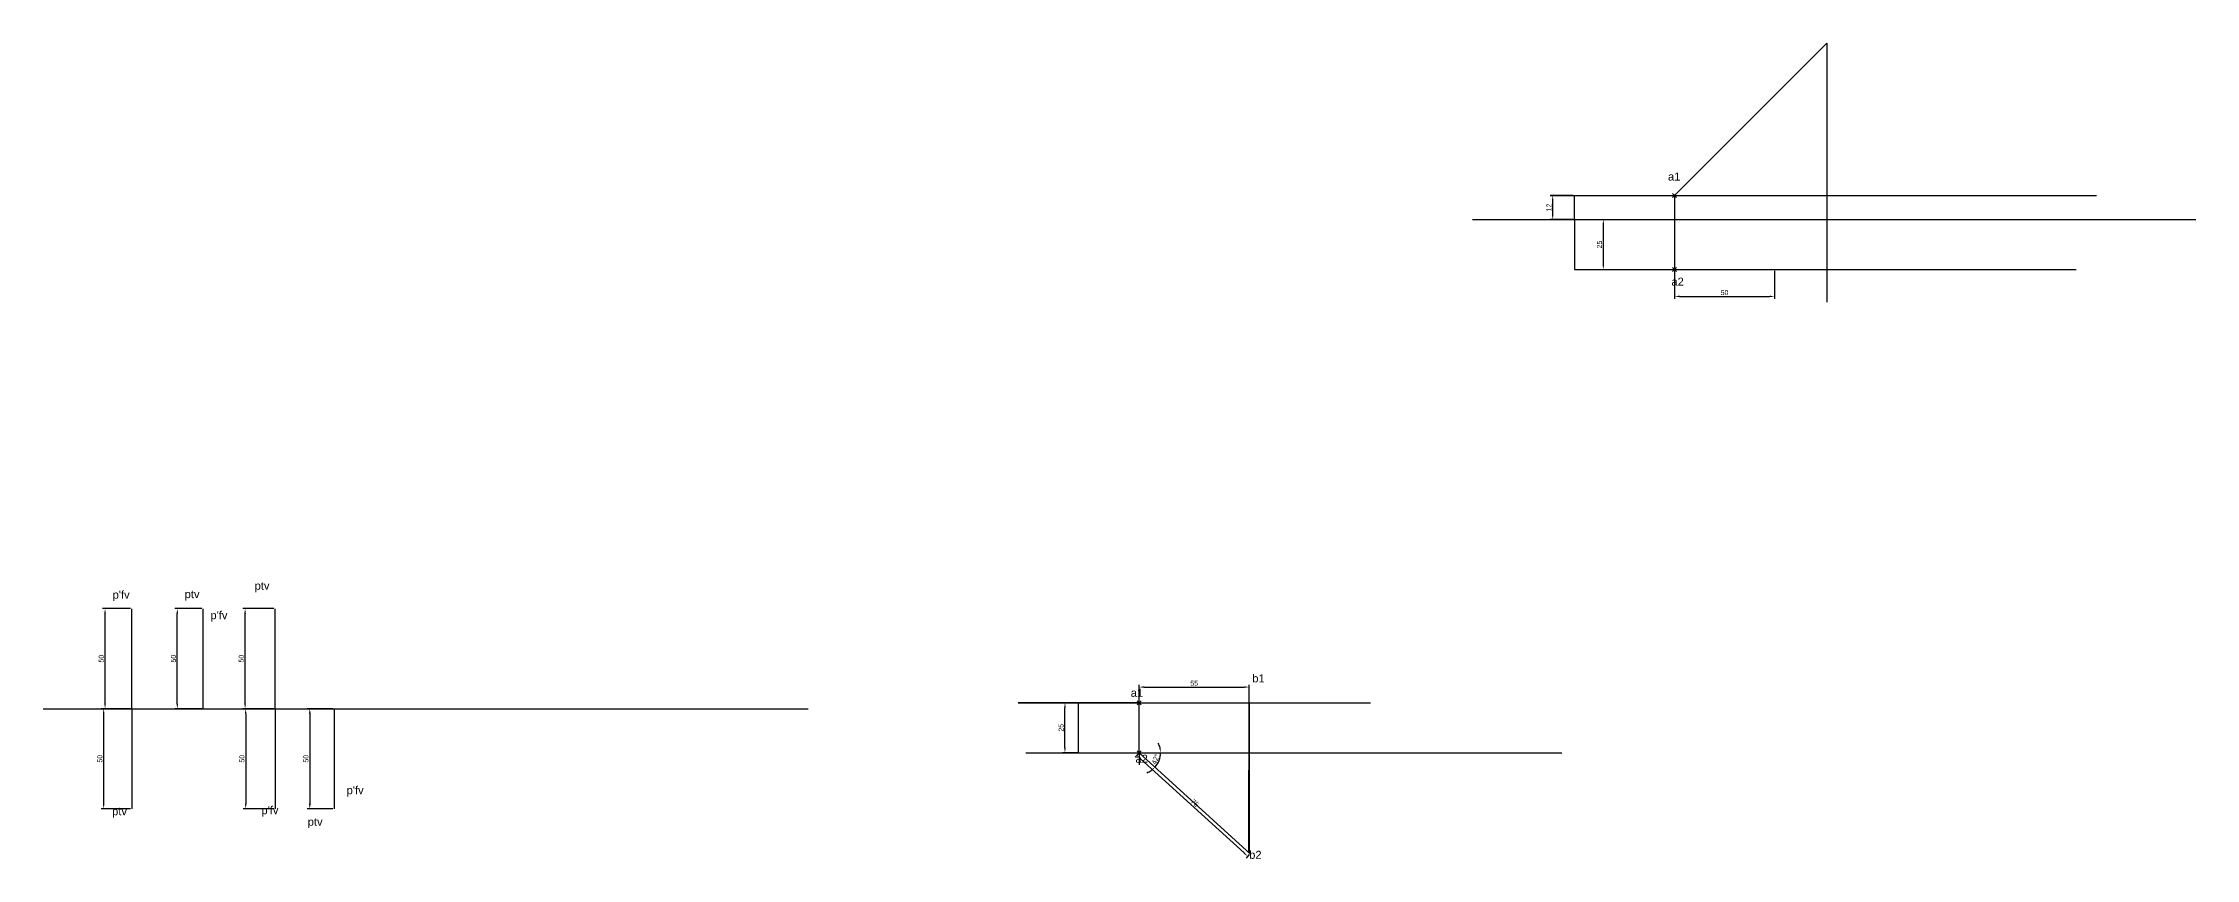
# Model space of a CAD drawing. Header units: millimetres. Extents: x 69 to 3180, y -28 to 380.
# Drawn here: x 1503 to 2579, y -28 to 380 of the extents above; entities that cross this region are included whole.
import ezdxf

# ---------------------------------------------------------------- set-up
doc = ezdxf.new("R2010")
doc.units = ezdxf.units.MM
doc.header["$PDMODE"] = 35
doc.styles.get("Standard").update_dxf_attribs({"font": 'arial.ttf'})
doc.dimstyles.new('ISO-25', dxfattribs={"dimtxt": 2.5, "dimasz": 2.5, "dimexe": 1.25, "dimexo": 0.625, "dimtad": 1, "dimtxsty": 'Standard', "dimcen": 2.5, "dimadec": 0, "dimazin": 0, "dimtfac": 1, "dimtmove": 0, "dimatfit": 3, "dimfxl": 1, "dimarcsym": 0})

# ---------------------------------------------------------------- blocks, each defined once
blk = doc.blocks.new('*D23')
at = {"color": 0, "lineweight": -2, "transparency": 16777216}
for p, q in [((1546.3, 97.2), (1532.4, 97.2)), ((1533.6, 49.7), (1533.6, 94.7)), ((1546.3, 47.2), (1532.4, 47.2))]:
    blk.add_line(p, q, dxfattribs=at)
at = {"color": 0, "transparency": 16777216}
for points in [[(1533.2, 94.7), (1534, 94.7), (1533.6, 97.2)], [(1533.2, 49.7), (1534, 49.7), (1533.6, 47.2)]]:
    blk.add_solid(points, dxfattribs=at)
at = {"layer": 'Defpoints', "color": 0, "transparency": 16777216}
for p in [(1533.6, 97.2), (1546.9, 97.2), (1546.9, 47.2)]:
    blk.add_point(p, dxfattribs=at)
at = {"color": 0, "transparency": 16777216, "insert": (1531.7, 72.2), "char_height": 2.5, "attachment_point": 5, "rotation": 90}
blk.add_mtext('50', dxfattribs=at)
blk = doc.blocks.new('*D24')
at = {"color": 0, "lineweight": -2, "transparency": 16777216}
for p, q in [((1546.3, 47.2), (1531.7, 47.2)), ((1532.9, 44.7), (1532.9, -0.3)), ((1546.3, -2.8), (1531.7, -2.8))]:
    blk.add_line(p, q, dxfattribs=at)
at = {"color": 0, "transparency": 16777216}
for points in [[(1532.5, 44.7), (1533.3, 44.7), (1532.9, 47.2)], [(1532.5, -0.3), (1533.3, -0.3), (1532.9, -2.8)]]:
    blk.add_solid(points, dxfattribs=at)
at = {"layer": 'Defpoints', "color": 0, "transparency": 16777216}
for p in [(1546.9, 47.2), (1532.9, -2.8), (1546.9, -2.8)]:
    blk.add_point(p, dxfattribs=at)
at = {"color": 0, "transparency": 16777216, "insert": (1531, 22.2), "char_height": 2.5, "attachment_point": 5, "rotation": 90}
blk.add_mtext('50', dxfattribs=at)
blk = doc.blocks.new('*D25')
at = {"color": 0, "lineweight": -2, "transparency": 16777216}
for p, q in [((1582, 97.2), (1568.5, 97.2)), ((1569.7, 49.7), (1569.7, 94.7)), ((1582, 47.2), (1568.5, 47.2))]:
    blk.add_line(p, q, dxfattribs=at)
at = {"color": 0, "transparency": 16777216}
for points in [[(1569.3, 94.7), (1570.1, 94.7), (1569.7, 97.2)], [(1569.3, 49.7), (1570.1, 49.7), (1569.7, 47.2)]]:
    blk.add_solid(points, dxfattribs=at)
at = {"layer": 'Defpoints', "color": 0, "transparency": 16777216}
for p in [(1569.7, 97.2), (1582.6, 97.2), (1582.6, 47.2)]:
    blk.add_point(p, dxfattribs=at)
at = {"color": 0, "transparency": 16777216, "insert": (1567.8, 72.2), "char_height": 2.5, "attachment_point": 5, "rotation": 90}
blk.add_mtext('50', dxfattribs=at)
blk = doc.blocks.new('*D26')
at = {"color": 0, "lineweight": -2, "transparency": 16777216}
for p, q in [((1618, 97.2), (1602.4, 97.2)), ((1603.6, 49.7), (1603.6, 94.7)), ((1618, 47.2), (1602.4, 47.2))]:
    blk.add_line(p, q, dxfattribs=at)
at = {"color": 0, "transparency": 16777216}
for points in [[(1603.2, 94.7), (1604, 94.7), (1603.6, 97.2)], [(1603.2, 49.7), (1604, 49.7), (1603.6, 47.2)]]:
    blk.add_solid(points, dxfattribs=at)
at = {"layer": 'Defpoints', "color": 0, "transparency": 16777216}
for p in [(1603.6, 97.2), (1618.6, 97.2), (1618.6, 47.2)]:
    blk.add_point(p, dxfattribs=at)
at = {"color": 0, "transparency": 16777216, "insert": (1601.7, 72.2), "char_height": 2.5, "attachment_point": 5, "rotation": 90}
blk.add_mtext('50', dxfattribs=at)
blk = doc.blocks.new('*D27')
at = {"color": 0, "lineweight": -2, "transparency": 16777216}
for p, q in [((1618, 47.2), (1602.6, 47.2)), ((1603.9, 44.7), (1603.9, -0.3)), ((1618, -2.8), (1602.6, -2.8))]:
    blk.add_line(p, q, dxfattribs=at)
at = {"color": 0, "transparency": 16777216}
for points in [[(1603.5, 44.7), (1604.3, 44.7), (1603.9, 47.2)], [(1603.5, -0.3), (1604.3, -0.3), (1603.9, -2.8)]]:
    blk.add_solid(points, dxfattribs=at)
at = {"layer": 'Defpoints', "color": 0, "transparency": 16777216}
for p in [(1618.6, 47.2), (1603.9, -2.8), (1618.6, -2.8)]:
    blk.add_point(p, dxfattribs=at)
at = {"color": 0, "transparency": 16777216, "insert": (1602, 22.2), "char_height": 2.5, "attachment_point": 5, "rotation": 90}
blk.add_mtext('50', dxfattribs=at)
blk = doc.blocks.new('*D29')
at = {"color": 0, "lineweight": -2, "transparency": 16777216}
for p, q in [((1647.4, 47.2), (1634.7, 47.2)), ((1635.9, 44.7), (1635.9, -0.3)), ((1647.4, -2.8), (1634.7, -2.8))]:
    blk.add_line(p, q, dxfattribs=at)
at = {"color": 0, "transparency": 16777216}
for points in [[(1635.5, 44.7), (1636.4, 44.7), (1635.9, 47.2)], [(1635.5, -0.3), (1636.4, -0.3), (1635.9, -2.8)]]:
    blk.add_solid(points, dxfattribs=at)
at = {"layer": 'Defpoints', "color": 0, "transparency": 16777216}
for p in [(1648, 47.2), (1635.9, -2.8), (1648, -2.8)]:
    blk.add_point(p, dxfattribs=at)
at = {"color": 0, "transparency": 16777216, "insert": (1634, 22.2), "char_height": 2.5, "attachment_point": 5, "rotation": 90}
blk.add_mtext('50', dxfattribs=at)
blk = doc.blocks.new('*D30')
at = {"color": 0, "lineweight": -2, "transparency": 16777216}
for p, q in [((2019.6, 50.2), (2012.1, 50.2)), ((2013.4, 27.7), (2013.4, 47.7)), ((2019.6, 25.2), (2012.1, 25.2))]:
    blk.add_line(p, q, dxfattribs=at)
at = {"color": 0, "transparency": 16777216}
for points in [[(2013, 47.7), (2013.8, 47.7), (2013.4, 50.2)], [(2013, 27.7), (2013.8, 27.7), (2013.4, 25.2)]]:
    blk.add_solid(points, dxfattribs=at)
at = {"layer": 'Defpoints', "color": 0, "transparency": 16777216}
for p in [(2013.4, 50.2), (2020.2, 50.2), (2020.2, 25.2)]:
    blk.add_point(p, dxfattribs=at)
at = {"color": 0, "transparency": 16777216, "insert": (2011.5, 37.7), "char_height": 2.5, "attachment_point": 5, "rotation": 90}
blk.add_mtext('25', dxfattribs=at)
blk = doc.blocks.new('*D31')
at = {"color": 0, "lineweight": -2, "transparency": 16777216}
for p, q in [((2050.5, 50.8), (2050.5, 59.2)), ((2053, 58), (2103, 58)), ((2105.5, 50.8), (2105.5, 59.2))]:
    blk.add_line(p, q, dxfattribs=at)
at = {"color": 0, "transparency": 16777216}
for points in [[(2053, 58.4), (2053, 57.6), (2050.5, 58)], [(2103, 58.4), (2103, 57.6), (2105.5, 58)]]:
    blk.add_solid(points, dxfattribs=at)
at = {"layer": 'Defpoints', "color": 0, "transparency": 16777216}
for p in [(2105.5, 58), (2050.5, 50.2), (2105.5, 50.2)]:
    blk.add_point(p, dxfattribs=at)
at = {"color": 0, "transparency": 16777216, "insert": (2078, 59.9), "char_height": 2.5, "attachment_point": 5}
blk.add_mtext('55', dxfattribs=at)
blk = doc.blocks.new('*D33')
at = {"color": 0, "lineweight": -2, "transparency": 16777216}
for p, q in [((2050.1, 24.7), (2048.5, 23)), ((2051.1, 22.2), (2102.9, -24.9)), ((2105.5, -25.7), (2104, -27.5))]:
    blk.add_line(p, q, dxfattribs=at)
at = {"color": 0, "transparency": 16777216}
for points in [[(2051.4, 22.5), (2050.9, 21.9), (2049.3, 23.9)], [(2103.2, -24.6), (2102.7, -25.2), (2104.8, -26.6)]]:
    blk.add_solid(points, dxfattribs=at)
at = {"layer": 'Defpoints', "color": 0, "transparency": 16777216}
for p in [(2050.5, 25.2), (2104.8, -26.6), (2106, -25.3)]:
    blk.add_point(p, dxfattribs=at)
at = {"color": 0, "transparency": 16777216, "insert": (2078.3, 0.1), "char_height": 2.5, "attachment_point": 5, "rotation": 317.7263}
blk.add_mtext('75', dxfattribs=at)
blk = doc.blocks.new('*D34')
at = {"color": 0, "lineweight": -2, "transparency": 16777216}
for start, end in [(317.7263, 0), (13.366, 26.7319), (290.9944, 304.3603)]:
    blk.add_arc((2050.5, 25.2), 10.7, start, end, dxfattribs=at)
at = {"color": 0, "transparency": 16777216}
for points in [[(2061.3, 27.7), (2060.5, 27.6), (2061.2, 25.2)], [(2056.3, 16.6), (2056.8, 16), (2058.4, 18)]]:
    blk.add_solid(points, dxfattribs=at)
at = {"layer": 'Defpoints', "color": 0, "transparency": 16777216}
for p in [(1993.9, 25.2), (2050.5, 25.2), (2261.7, 25.2), (2059.9, 20.1), (2106, -25.3)]:
    blk.add_point(p, dxfattribs=at)
at = {"color": 0, "transparency": 16777216, "insert": (2058.7, 22), "char_height": 2.5, "attachment_point": 5, "rotation": 68.8632}
blk.add_mtext('42°', dxfattribs=at)
blk = doc.blocks.new('*D35')
at = {"color": 0, "lineweight": -2, "transparency": 16777216}
for p, q in [((2267.5, 303.6), (2255.9, 303.6)), ((2267.5, 291.6), (2255.9, 291.6)), ((2257.2, 294.1), (2257.2, 301.1))]:
    blk.add_line(p, q, dxfattribs=at)
at = {"color": 0, "transparency": 16777216}
for points in [[(2256.8, 301.1), (2257.6, 301.1), (2257.2, 303.6)], [(2256.8, 294.1), (2257.6, 294.1), (2257.2, 291.6)]]:
    blk.add_solid(points, dxfattribs=at)
at = {"layer": 'Defpoints', "color": 0, "transparency": 16777216}
for p in [(2257.2, 303.6), (2268.1, 303.6), (2268.1, 291.6)]:
    blk.add_point(p, dxfattribs=at)
at = {"color": 0, "transparency": 16777216, "insert": (2255.3, 297.6), "char_height": 2.5, "attachment_point": 5, "rotation": 90}
blk.add_mtext('12', dxfattribs=at)
blk = doc.blocks.new('*D36')
at = {"color": 0, "lineweight": -2, "transparency": 16777216}
for p, q in [((2268.7, 291.6), (2283.8, 291.6)), ((2282.5, 289.1), (2282.5, 269.1)), ((2268.7, 266.6), (2283.8, 266.6))]:
    blk.add_line(p, q, dxfattribs=at)
at = {"color": 0, "transparency": 16777216}
for points in [[(2282.1, 289.1), (2282.9, 289.1), (2282.5, 291.6)], [(2282.1, 269.1), (2282.9, 269.1), (2282.5, 266.6)]]:
    blk.add_solid(points, dxfattribs=at)
at = {"layer": 'Defpoints', "color": 0, "transparency": 16777216}
for p in [(2268.1, 291.6), (2268.1, 266.6), (2282.5, 266.6)]:
    blk.add_point(p, dxfattribs=at)
at = {"color": 0, "transparency": 16777216, "insert": (2280.6, 279.1), "char_height": 2.5, "attachment_point": 5, "rotation": 90}
blk.add_mtext('25', dxfattribs=at)
blk = doc.blocks.new('*D37')
at = {"color": 0, "lineweight": -2, "transparency": 16777216}
for p, q in [((2318.1, 266), (2318.1, 252)), ((2368.1, 266), (2368.1, 252)), ((2320.6, 253.2), (2365.6, 253.2))]:
    blk.add_line(p, q, dxfattribs=at)
at = {"color": 0, "transparency": 16777216}
for points in [[(2320.6, 253.6), (2320.6, 252.8), (2318.1, 253.2)], [(2365.6, 253.6), (2365.6, 252.8), (2368.1, 253.2)]]:
    blk.add_solid(points, dxfattribs=at)
at = {"layer": 'Defpoints', "color": 0, "transparency": 16777216}
for p in [(2318.1, 266.6), (2368.1, 266.6), (2368.1, 253.2)]:
    blk.add_point(p, dxfattribs=at)
at = {"color": 0, "transparency": 16777216, "insert": (2343.1, 255.1), "char_height": 2.5, "attachment_point": 5}
blk.add_mtext('50', dxfattribs=at)

msp = doc.modelspace()

# ---------------------------------------------------------------- linework, layer by layer
for p, q in [((2341.189, 326.743), (2394.222, 379.776)), ((2394.222, 379.776), (2394.222, 250.39)), ((2318.084, 303.638), (2341.189, 326.743)), ((2255.94, 303.638), (2529.057, 303.638)), ((2268.078, 291.638), (2268.078, 303.638)), ((2318.084, 303.638), (2318.084, 266.638)), ((2217.183, 291.638), (2578.727, 291.638)), ((2268.078, 291.638), (2268.078, 266.638)), ((2268.078, 266.638), (2518.869, 266.638)), ((1546.906, 47.154), (1546.906, 97.154)), ((1582.592, 47.154), (1582.592, 97.154)), ((1618.598, 47.154), (1618.598, 97.154)), ((2105.392, -24.748), (2105.472, 57.984)), ((1502.605, 47.154), (1885.016, 47.154)), ((1546.906, 47.154), (1546.906, -2.846)), ((1618.598, 47.154), (1618.598, -2.846)), ((1648.035, 47.154), (1648.035, -2.846)), ((2050.472, 50.179), (1990.015, 50.179)), ((1990.015, 50.179), (2050.472, 50.179)), ((2020.194, 25.179), (2020.194, 50.179)), ((2050.472, 25.179), (2050.472, 50.179)), ((2050.472, 50.179), (2166.144, 50.179)), ((2050.472, 50.179), (2105.472, 50.179)), ((2105.472, 50.179), (2105.472, -24.821)), ((1993.912, 25.179), (2261.73, 25.179)), ((2050.472, 25.179), (2050.472, 19.13)), ((2050.472, 25.179), (2105.967, -25.271)), ((2104.817, -24.225), (2105.967, -25.271))]:
    msp.add_line(p, q)
for p in [(2318.084, 303.638), (2318.084, 266.638), (2050.472, 50.179), (2050.472, 25.179)]:
    msp.add_point(p)

# ---------------------------------------------------------------- texts
for s, p in [(' a1', (2313.271, 311.078)), ('a2', (2316.544, 258.566)), ('ptv', (1608.348, 106.627)), ("p'fv", (1537.379, 102.162)), ('ptv', (1573.393, 102.425)), ("p'fv", (1586.271, 91.92)), ('a1', (2046.261, 53.147)), ('b1', (2107.026, 60.351)), ('a2', (2048.629, 20.216)), ("p'fv", (1654.343, 4.47)), ('ptv', (1537.123, -6.035)), ("p'fv", (1611.765, -5.509)), ('ptv', (1634.894, -11.287)), ('b2', (2105.472, -27.808))]:
    msp.add_text(s, height=4).set_placement(p)

# ---------------------------------------------------------------- dimensions: what is measured, and where the dimension line sits
for base, p1, p2, picture, middle in [((2257.19, 303.638), (2268.078, 291.638), (2268.078, 303.638), '*D35', (2255.31, 297.638)), ((2282.505, 266.638), (2268.078, 291.638), (2268.078, 266.638), '*D36', (2280.603, 279.138)), ((1533.629, 97.154), (1546.906, 47.154), (1546.906, 97.154), '*D23', (1531.728, 72.154)), ((1569.713, 97.154), (1582.592, 47.154), (1582.592, 97.154), '*D25', (1567.812, 72.154)), ((1603.617, 97.154), (1618.598, 47.154), (1618.598, 97.154), '*D26', (1601.716, 72.154)), ((1532.918, -2.846), (1546.906, 47.154), (1546.906, -2.846), '*D24', (1531.016, 22.154)), ((1603.88, -2.846), (1618.598, 47.154), (1618.598, -2.846), '*D27', (1601.979, 22.154)), ((1635.945, -2.846), (1648.035, 47.154), (1648.035, -2.846), '*D29', (1634.043, 22.154)), ((2013.394, 50.179), (2020.194, 25.179), (2020.194, 50.179), '*D30', (2011.493, 37.679))]:
    dim = msp.add_linear_dim(base=base, p1=p1, p2=p2, angle=90, dimstyle='ISO-25')
    dim.commit()
    dim.dimension.update_dxf_attribs({"geometry": picture, "text_midpoint": middle})
for base, p1, p2, picture, middle in [((2368.084, 253.219), (2318.084, 266.638), (2368.084, 266.638), '*D37', (2343.084, 255.121)), ((2105.472, 57.984), (2050.472, 50.179), (2105.472, 50.179), '*D31', (2077.972, 59.881))]:
    dim = msp.add_linear_dim(base=base, p1=p1, p2=p2, dimstyle='ISO-25')
    dim.commit()
    dim.dimension.update_dxf_attribs({"geometry": picture, "text_midpoint": middle})
dim = msp.add_angular_dim_2l(base=(2059.939, 20.106), line1=((2050.472, 25.179), (2105.967, -25.271)), line2=((1993.912, 25.179), (2261.73, 25.179)), dimstyle='ISO-25')
dim.commit()
dim.dimension.update_dxf_attribs({"geometry": '*D34', "text_midpoint": (2058.736, 21.984)})
dim = msp.add_aligned_dim(p1=(2050.472, 25.179), p2=(2105.967, -25.271), distance=-1.747, dimstyle='ISO-25')
dim.commit()
dim.dimension.update_dxf_attribs({"geometry": '*D33', "text_midpoint": (2078.32, 0.065)})

doc.saveas('drawing.dxf')
